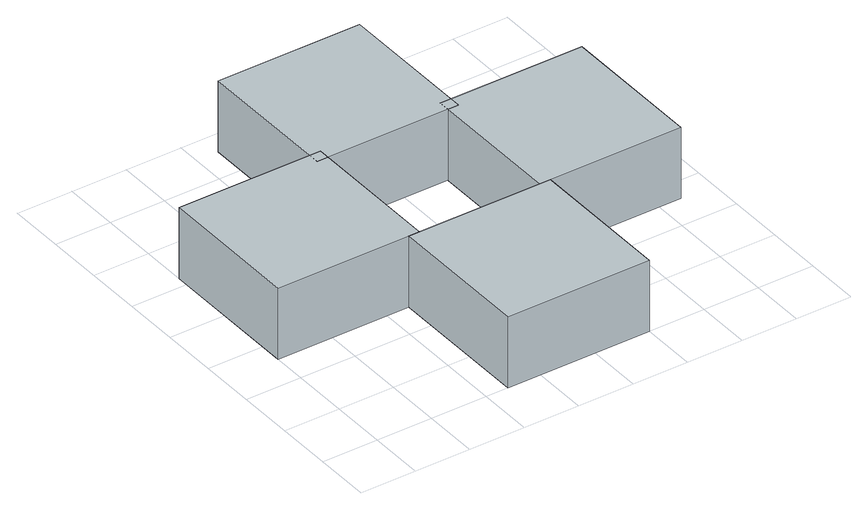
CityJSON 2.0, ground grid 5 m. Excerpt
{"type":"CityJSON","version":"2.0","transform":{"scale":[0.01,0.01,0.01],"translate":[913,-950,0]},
"CityObjects":{
"object1":{"type":"GenericCityObject","geometry":[{"type":"Solid","lod":"1","boundaries":[[[[0,1,2,3]],[[4,5,1,0]],[[5,6,2,1]],[[6,7,3,2]],[[7,4,0,3]],[[7,6,5,4]]]]}]},
"object2":{"type":"GenericCityObject","geometry":[{"type":"Solid","lod":"1","boundaries":[[[[8,9,10,11]],[[12,13,9,8]],[[13,14,10,9]],[[14,15,11,10]],[[15,12,8,11]],[[15,14,13,12]]]]}]},
"object3":{"type":"GenericCityObject","geometry":[{"type":"Solid","lod":"1","boundaries":[[[[16,17,18,19]],[[20,21,17,16]],[[21,22,18,17]],[[22,23,19,18]],[[23,20,16,19]],[[23,22,21,20]]]]}]},
"object4":{"type":"GenericCityObject","geometry":[{"type":"Solid","lod":"1","boundaries":[[[[24,25,26,27]],[[28,29,25,24]],[[29,30,26,25]],[[30,31,27,26]],[[31,28,24,27]],[[31,30,29,28]]]]}]}
},
"vertices":[
[0,1300,0],[1300,1300,0],[1300,2600,0],[0,2600,0],[0,1300,650],[1300,1300,650],[1300,2600,650],[0,2600,650],
[1200,0,0],[2500,0,0],[2500,1300,0],[1200,1300,0],[1200,0,650],[2500,0,650],[2500,1300,650],[1200,1300,650],
[1200,2500,0],[2500,2500,0],[2500,3800,0],[1200,3800,0],[1200,2500,650],[2500,2500,650],[2500,3800,650],[1200,3800,650],
[2400,1300,0],[3700,1300,0],[3700,2600,0],[2400,2600,0],[2400,1300,650],[3700,1300,650],[3700,2600,650],[2400,2600,650]
]}
